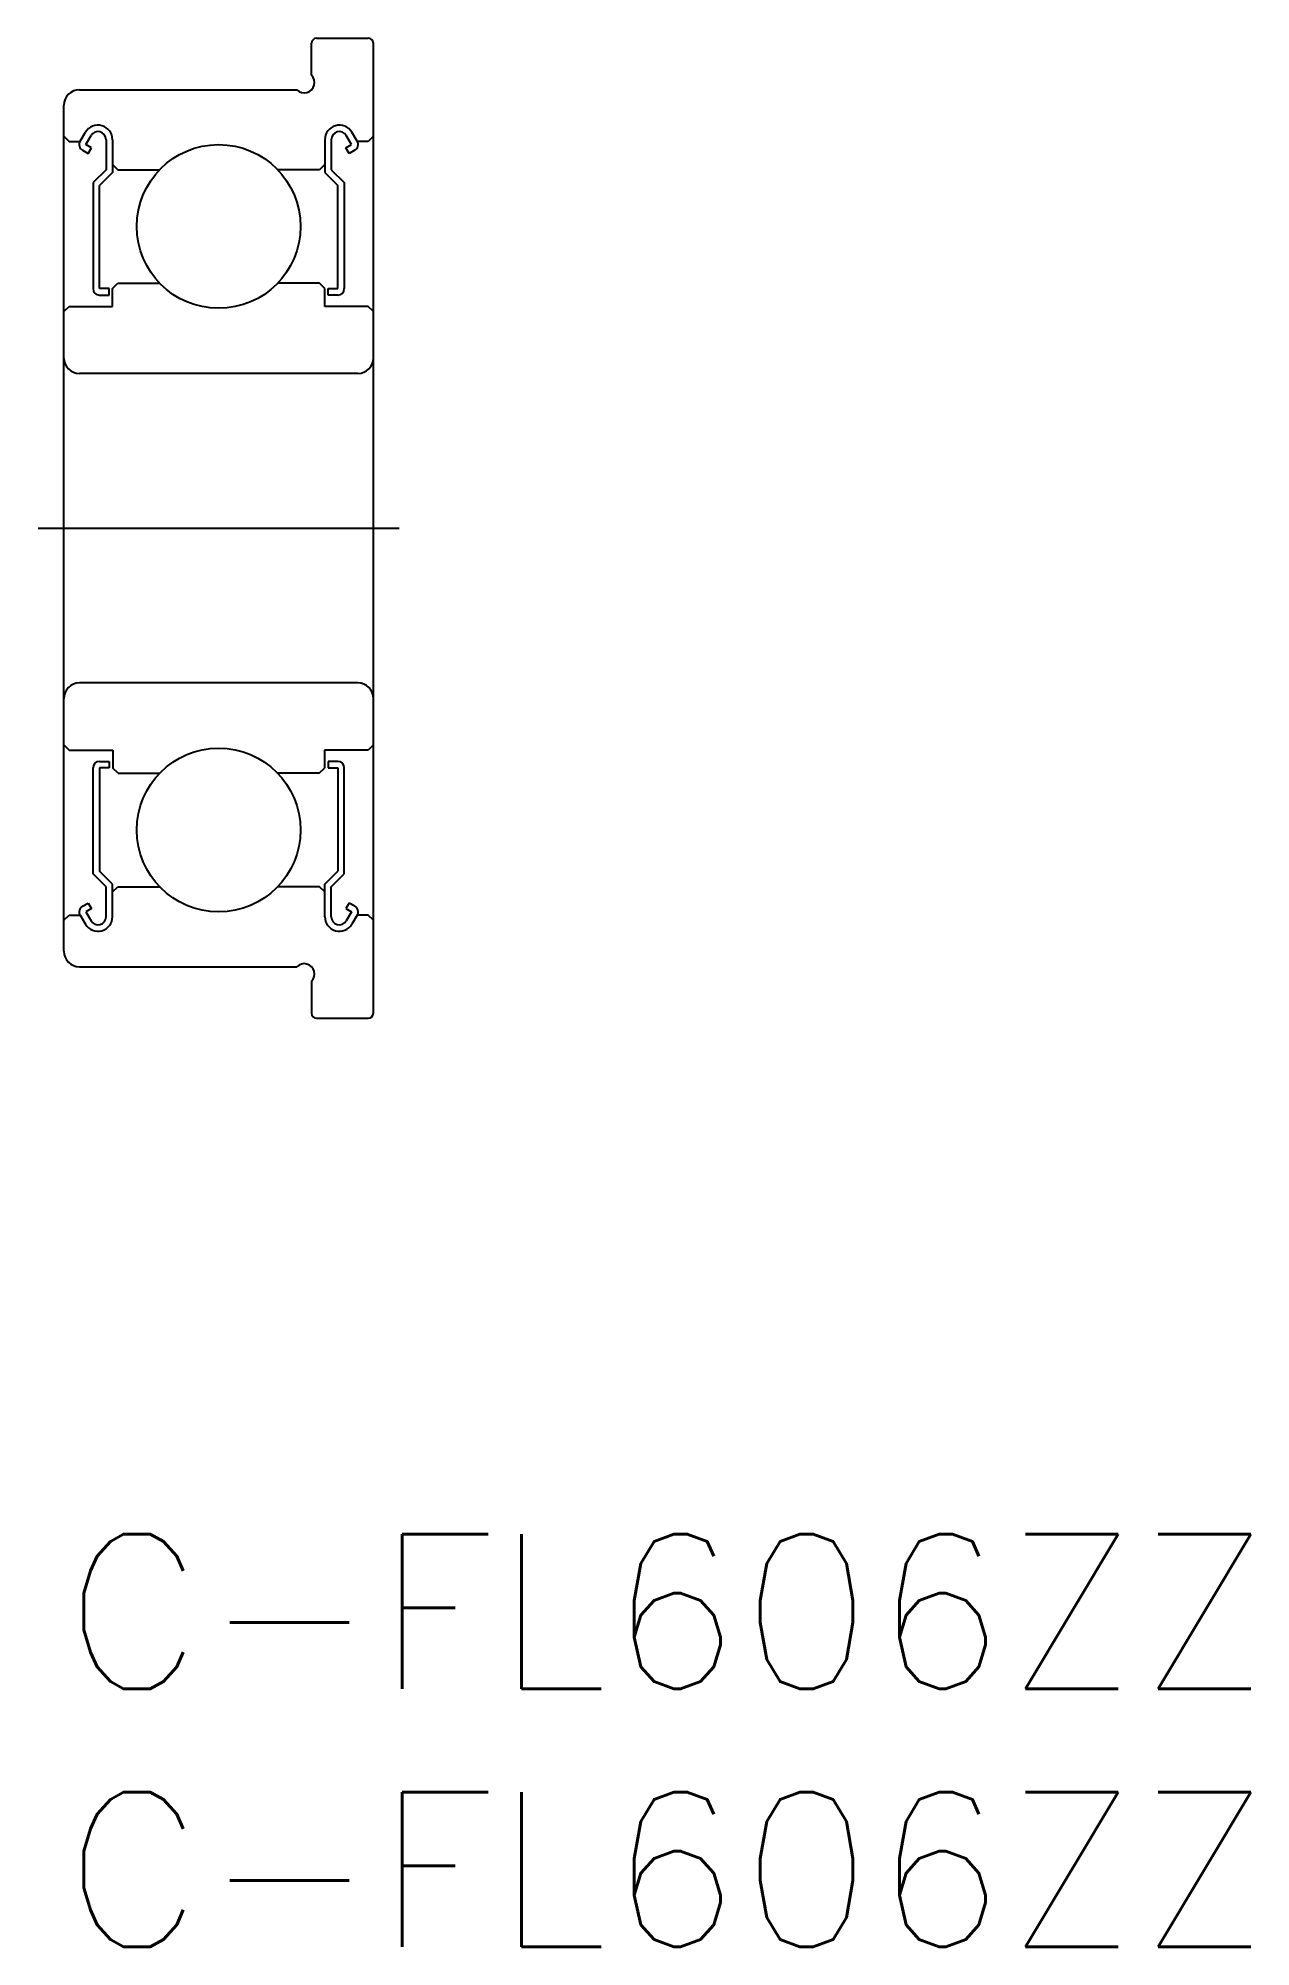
# Model space of a CAD drawing. Extents: x -0.5 to 23, y -8 to 29.
import ezdxf

# ---------------------------------------------------------------- set-up
doc = ezdxf.new("R2010")
doc.units = 0
doc.header["$LTSCALE"] = 0.5
doc.linetypes.add('CENTER', pattern=[50.8, 31.75, -6.35, 6.35, -6.35])
for name, color, linetype in [('MSM_CENTER', 1, 'CENTER'), ('MSM_CONTINUOUS', 7, 'CONTINUOUS'), ('MSM_PART_NUMBER', 7, 'CONTINUOUS')]:
    doc.layers.add(name, color=color, linetype=linetype)
doc.styles.get("Standard").update_dxf_attribs({"font": 'txt.shx', "height": 1, "bigfont": 'bigfont.shx'})

# ---------------------------------------------------------------- blocks, each defined once
blk = doc.blocks.new('*U8')
at = {"layer": 'MSM_PART_NUMBER'}
blk.add_text('C-FL606ZZ', height=3, dxfattribs=at).set_placement((0, -3))
blk = doc.blocks.new('*U9')
at = {"layer": 'MSM_PART_NUMBER'}
blk.add_text('C-FL606ZZ', height=3, dxfattribs=at).set_placement((0, -8))

msp = doc.modelspace()

# ---------------------------------------------------------------- linework, layer by layer
at = {"layer": 'MSM_CENTER'}
msp.add_line((-0.5, 19.5), (6.5, 19.5), dxfattribs=at)
at = {"layer": 'MSM_CONTINUOUS'}
for p, q in [((4.8, 28.283), (4.8, 28.9)), ((4.9, 29), (5.9, 29)), ((6, 10.1), (6, 28.9)), ((0.3, 28), (4.517, 28)), ((0, 11.3), (0, 27.7)), ((0, 27.1), (0.1, 27)), ((0.315, 27.001), (0.418, 27.176)), ((0.423, 26.937), (0.526, 27.112)), ((0.816, 27.032), (0.816, 26.45)), ((0.942, 27.032), (0.942, 26.398)), ((5.058, 27.032), (5.058, 26.398)), ((5.184, 27.032), (5.184, 26.45)), ((5.577, 26.937), (5.474, 27.112)), ((5.685, 27.001), (5.582, 27.176)), ((6, 27.1), (5.9, 27)), ((0.1, 27), (0.314, 27)), ((0.36, 26.828), (0.469, 26.766)), ((0.531, 26.874), (0.423, 26.937)), ((0.469, 26.766), (0.531, 26.874)), ((5.469, 26.874), (5.577, 26.937)), ((5.531, 26.766), (5.469, 26.874)), ((5.64, 26.828), (5.531, 26.766)), ((5.9, 27), (5.686, 27)), ((0.816, 26.45), (0.565, 26.199)), ((0.942, 26.398), (0.691, 26.147)), ((0.942, 26.55), (1.042, 26.45)), ((1.042, 26.45), (1.855, 26.45)), ((4.958, 26.45), (4.145, 26.45)), ((5.058, 26.55), (4.958, 26.45)), ((5.058, 26.398), (5.309, 26.147)), ((5.184, 26.45), (5.435, 26.199)), ((0.565, 26.199), (0.565, 24.146)), ((0.691, 24.146), (0.691, 26.147)), ((5.309, 24.146), (5.309, 26.147)), ((5.435, 26.199), (5.435, 24.146)), ((0.879, 24.146), (0.691, 24.146)), ((0.879, 24.02), (0.879, 24.146)), ((0.942, 24.15), (1.042, 24.25)), ((0.942, 23.8), (0.942, 24.15)), ((1.042, 24.25), (1.855, 24.25)), ((4.958, 24.25), (4.145, 24.25)), ((5.058, 24.15), (4.958, 24.25)), ((5.058, 23.8), (5.058, 24.15)), ((5.121, 24.146), (5.309, 24.146)), ((5.121, 24.02), (5.121, 24.146)), ((0, 23.7), (0.1, 23.8)), ((0.1, 23.8), (0.942, 23.8)), ((0.691, 24.02), (0.879, 24.02)), ((5.9, 23.8), (5.058, 23.8)), ((5.309, 24.02), (5.121, 24.02)), ((6, 23.7), (5.9, 23.8)), ((5.7, 22.5), (0.3, 22.5)), ((5.7, 16.5), (0.3, 16.5)), ((3, 16.5), (3, 16.5)), ((4.35, 16.5), (4.35, 16.5)), ((0, 15.3), (0.1, 15.2)), ((0.1, 15.2), (0.95, 15.2)), ((0.95, 15.2), (0.95, 14.85)), ((5.9, 15.2), (5.05, 15.2)), ((5.05, 15.2), (5.05, 14.85)), ((6, 15.3), (5.9, 15.2)), ((0.565, 12.801), (0.565, 14.854)), ((0.691, 14.98), (0.879, 14.98)), ((0.691, 14.854), (0.691, 12.853)), ((0.879, 14.854), (0.691, 14.854)), ((0.879, 14.98), (0.879, 14.854)), ((1.05, 14.75), (0.95, 14.85)), ((4.95, 14.75), (5.05, 14.85)), ((5.121, 14.98), (5.121, 14.854)), ((5.309, 14.98), (5.121, 14.98)), ((5.121, 14.854), (5.309, 14.854)), ((5.309, 14.854), (5.309, 12.853)), ((5.435, 12.801), (5.435, 14.854)), ((1.05, 14.75), (1.855, 14.75)), ((4.95, 14.75), (4.145, 14.75)), ((0.816, 12.55), (0.565, 12.801)), ((0.942, 12.602), (0.691, 12.853)), ((0.942, 11.968), (0.942, 12.602)), ((5.058, 12.602), (5.309, 12.853)), ((5.058, 11.968), (5.058, 12.602)), ((5.184, 12.55), (5.435, 12.801)), ((0.36, 12.172), (0.469, 12.234)), ((0.469, 12.234), (0.531, 12.126)), ((0.816, 11.968), (0.816, 12.55)), ((0.942, 12.45), (1.042, 12.55)), ((1.042, 12.55), (1.855, 12.55)), ((4.958, 12.55), (4.145, 12.55)), ((5.058, 12.45), (4.958, 12.55)), ((5.184, 11.968), (5.184, 12.55)), ((5.531, 12.234), (5.469, 12.126)), ((5.64, 12.172), (5.531, 12.234)), ((0, 11.9), (0.1, 12)), ((0.1, 12), (0.314, 12)), ((0.315, 11.999), (0.418, 11.824)), ((0.531, 12.126), (0.423, 12.063)), ((0.423, 12.063), (0.526, 11.888)), ((5.469, 12.126), (5.577, 12.063)), ((5.577, 12.063), (5.474, 11.888)), ((5.685, 11.999), (5.582, 11.824)), ((5.9, 12), (5.686, 12)), ((6, 11.9), (5.9, 12)), ((0.3, 11), (4.517, 11)), ((4.8, 10.717), (4.8, 10.1)), ((4.9, 10), (5.9, 10))]:
    msp.add_line(p, q, dxfattribs=at)
for centre in [(3, 25.35), (3, 13.65)]:
    msp.add_circle(centre, 1.587, dxfattribs=at)
for centre, radius, start, end in [((4.9, 28.9), 0.1, 90, 180), ((5.9, 28.9), 0.1, 0, 90), ((4.659, 28.141), 0.2, 224.9995, 45.0005), ((0.3, 27.7), 0.3, 90, 180), ((0.66, 27.032), 0.281, 0, 149.3801), ((0.66, 27.032), 0.156, 0, 149.3825), ((5.34, 27.032), 0.281, 30.6199, 180), ((5.34, 27.032), 0.156, 30.6175, 180), ((0.423, 26.937), 0.126, 149.3801, 239.9981), ((5.577, 26.937), 0.126, 300.0019, 30.6199), ((0.691, 24.146), 0.126, 180, 270), ((5.309, 24.146), 0.126, 270, 0), ((0.3, 22.8), 0.3, 180, 270), ((5.7, 22.8), 0.3, 270, 0), ((0.3, 16.2), 0.3, 90, 180), ((5.7, 16.2), 0.3, 0, 90), ((0.691, 14.854), 0.126, 90, 180), ((5.309, 14.854), 0.126, 0, 90), ((0.423, 12.063), 0.126, 120.0019, 210.6199), ((0.66, 11.968), 0.281, 210.6199, 0), ((0.66, 11.968), 0.156, 210.6175, 0), ((5.34, 11.968), 0.281, 180, 329.3801), ((5.34, 11.968), 0.156, 180, 329.3825), ((5.577, 12.063), 0.126, 329.3801, 59.9981), ((0.3, 11.3), 0.3, 180, 270), ((4.659, 10.859), 0.2, 314.9995, 135.0005), ((4.9, 10.1), 0.1, 180, 270), ((5.9, 10.1), 0.1, 270, 0)]:
    msp.add_arc(centre, radius, start, end, dxfattribs=at)

# ---------------------------------------------------------------- block references
for name in ['*U8', '*U9']:
    msp.add_blockref(name, (0, 0), dxfattribs=at)

doc.saveas('drawing.dxf')
